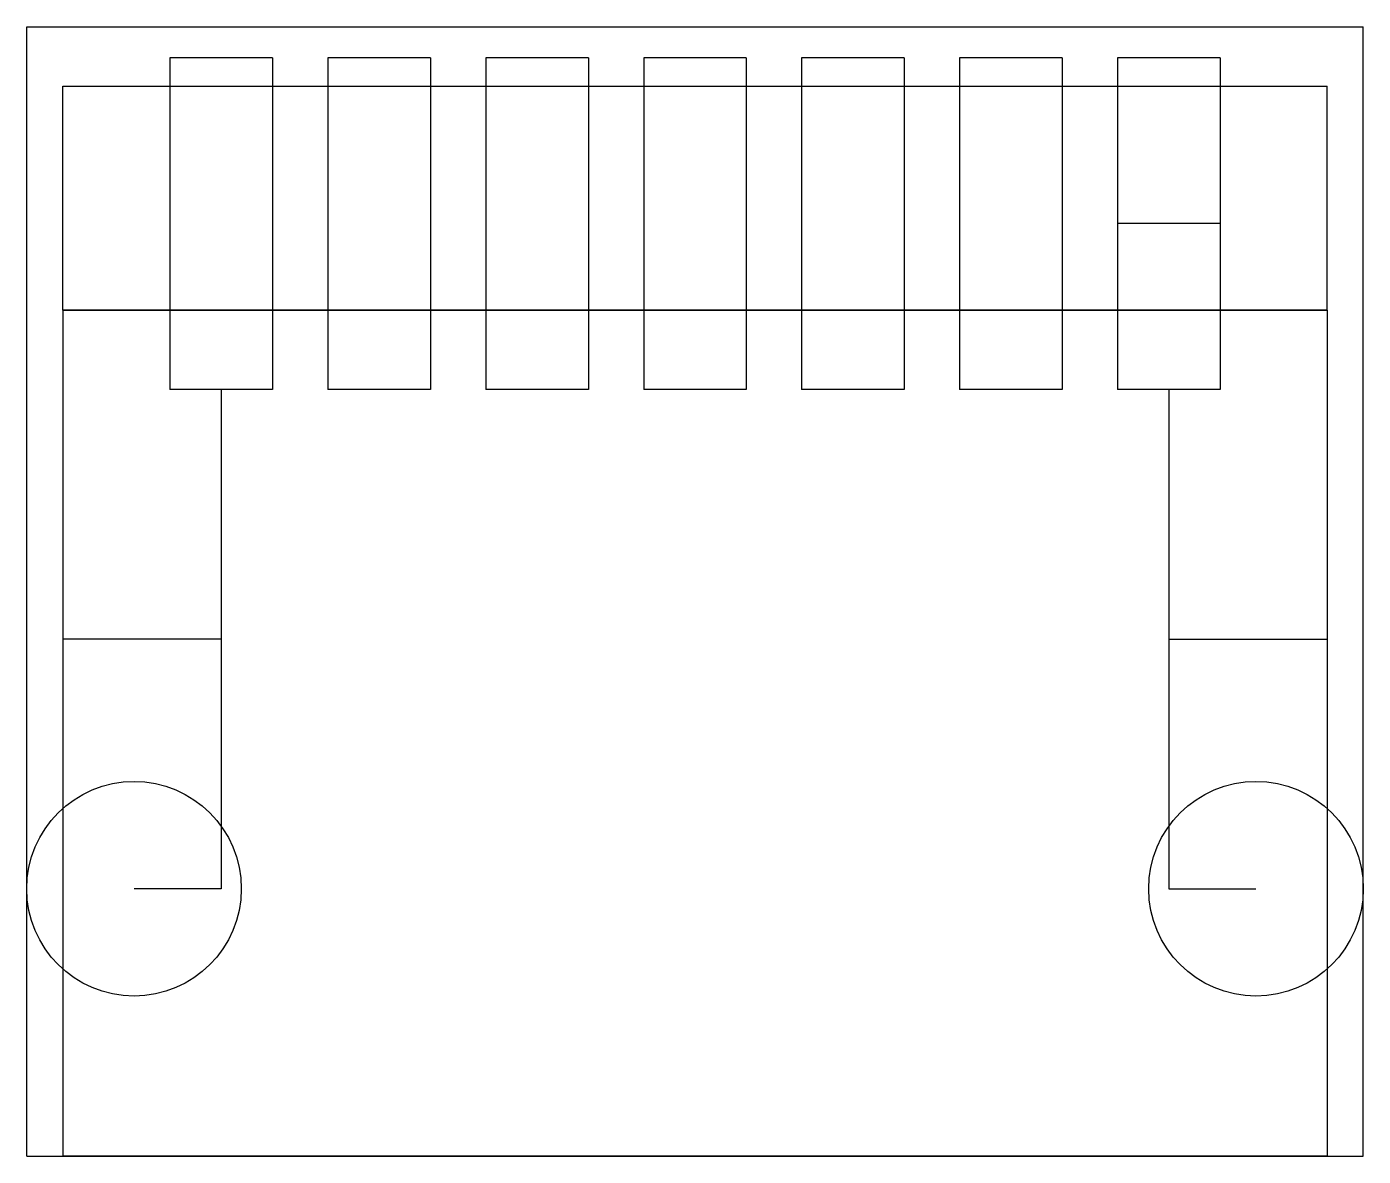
# Model space of a CAD drawing. Header units: millimetres. Extents: x -4 to 17.5, y -17.7 to 0.5.
import ezdxf

# ---------------------------------------------------------------- set-up
doc = ezdxf.new("R2010")
doc.units = ezdxf.units.MM
doc.linetypes.add('CENTERX2', pattern=[20.32, 12.7, -2.54, 2.54, -2.54])

msp = doc.modelspace()

# ---------------------------------------------------------------- linework, layer by layer
at = {"color": 7, "linetype": 'Continuous'}
for p, q in [((-3.95, -17.655), (-3.95, 0.5)), ((-3.95, 0.5), (17.54, 0.5)), ((17.54, -17.655), (17.54, 0.5)), ((0, 0), (-1.65, 0)), ((-1.65, 0), (-1.65, -5.33)), ((0, 0), (0, -5.33)), ((2.54, 0), (0.89, 0)), ((0.89, 0), (0.89, -5.33)), ((2.54, 0), (2.54, -5.33)), ((5.08, 0), (3.43, 0)), ((3.43, 0), (3.43, -5.33)), ((5.08, 0), (5.08, -5.33)), ((7.62, 0), (5.97, 0)), ((5.97, 0), (5.97, -5.33)), ((7.62, 0), (7.62, -5.33)), ((10.16, 0), (8.51, 0)), ((8.51, 0), (8.51, -5.33)), ((10.16, 0), (10.16, -5.33)), ((12.7, 0), (11.05, 0)), ((11.05, 0), (11.05, -5.33)), ((12.7, 0), (12.7, -5.33)), ((15.24, 0), (13.59, 0)), ((13.59, 0), (13.59, -5.33)), ((15.24, 0), (15.24, -5.33)), ((-3.37, -4.055), (-3.37, -0.455)), ((-3.37, -0.455), (16.96, -0.455)), ((-3.37, -0.455), (16.96, -0.455)), ((16.96, -4.055), (16.96, -0.455)), ((16.96, -4.055), (-3.37, -4.055)), ((-3.37, -4.055), (-3.37, -17.655)), ((-3.37, -4.055), (16.96, -4.055)), ((16.96, -4.055), (16.96, -17.655)), ((0, -5.33), (-1.65, -5.33)), ((2.54, -5.33), (0.89, -5.33)), ((5.08, -5.33), (3.43, -5.33)), ((7.62, -5.33), (5.97, -5.33)), ((10.16, -5.33), (8.51, -5.33)), ((12.7, -5.33), (11.05, -5.33)), ((15.24, -5.33), (13.59, -5.33)), ((-3.95, -17.655), (17.54, -17.655)), ((16.96, -17.655), (-3.37, -17.655))]:
    msp.add_line(p, q, dxfattribs=at)
at = {"color": 7, "linetype": 'CENTERX2'}
for p, q in [((15.24, -2.665), (13.59, -2.665)), ((-0.825, -5.33), (-0.825, -13.355)), ((14.415, -5.33), (14.415, -13.355)), ((-0.825, -9.3425), (-3.37, -9.3425)), ((14.415, -9.3425), (16.96, -9.3425)), ((-0.825, -13.355), (-2.225, -13.355)), ((14.415, -13.355), (15.815, -13.355))]:
    msp.add_line(p, q, dxfattribs=at)
at = {"color": 7, "linetype": 'Continuous'}
for centre in [(-2.225, -13.355), (15.815, -13.355)]:
    msp.add_circle(centre, 1.725, dxfattribs=at)

doc.saveas('drawing.dxf')
